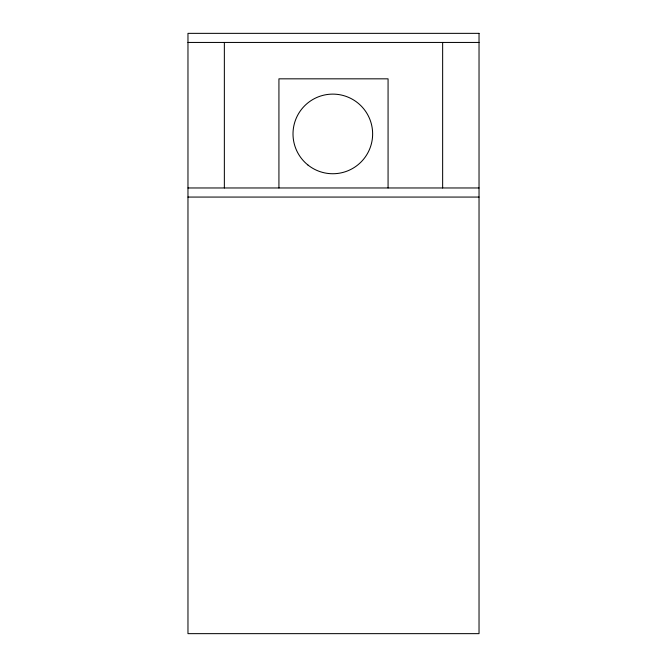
<?xml version="1.0" encoding="UTF-8"?>
<svg xmlns="http://www.w3.org/2000/svg" width="667" height="667" viewBox="0 0 667 667"><rect width="100%" height="100%" fill="white"/><g stroke="black" fill="none" stroke-linecap="round" stroke-linejoin="round"><path stroke-width="1" d="M187.969 42.446L479.031 42.446M187.969 187.969L479.031 187.969M187.969 197.065L479.031 197.065M442.646 42.446L442.646 187.969M388.069 187.969L388.069 78.831L278.931 78.831L278.931 187.969M224.354 42.446L224.354 187.969M479.031 33.35L187.969 33.35L187.969 633.65L479.031 633.65L479.031 33.35M307.887 164.974A39.82 39.82 0 0 0 372.169 140.012A39.82 39.82 0 0 0 318.409 96.815A39.82 39.82 0 0 0 307.887 164.974"/></g></svg>
